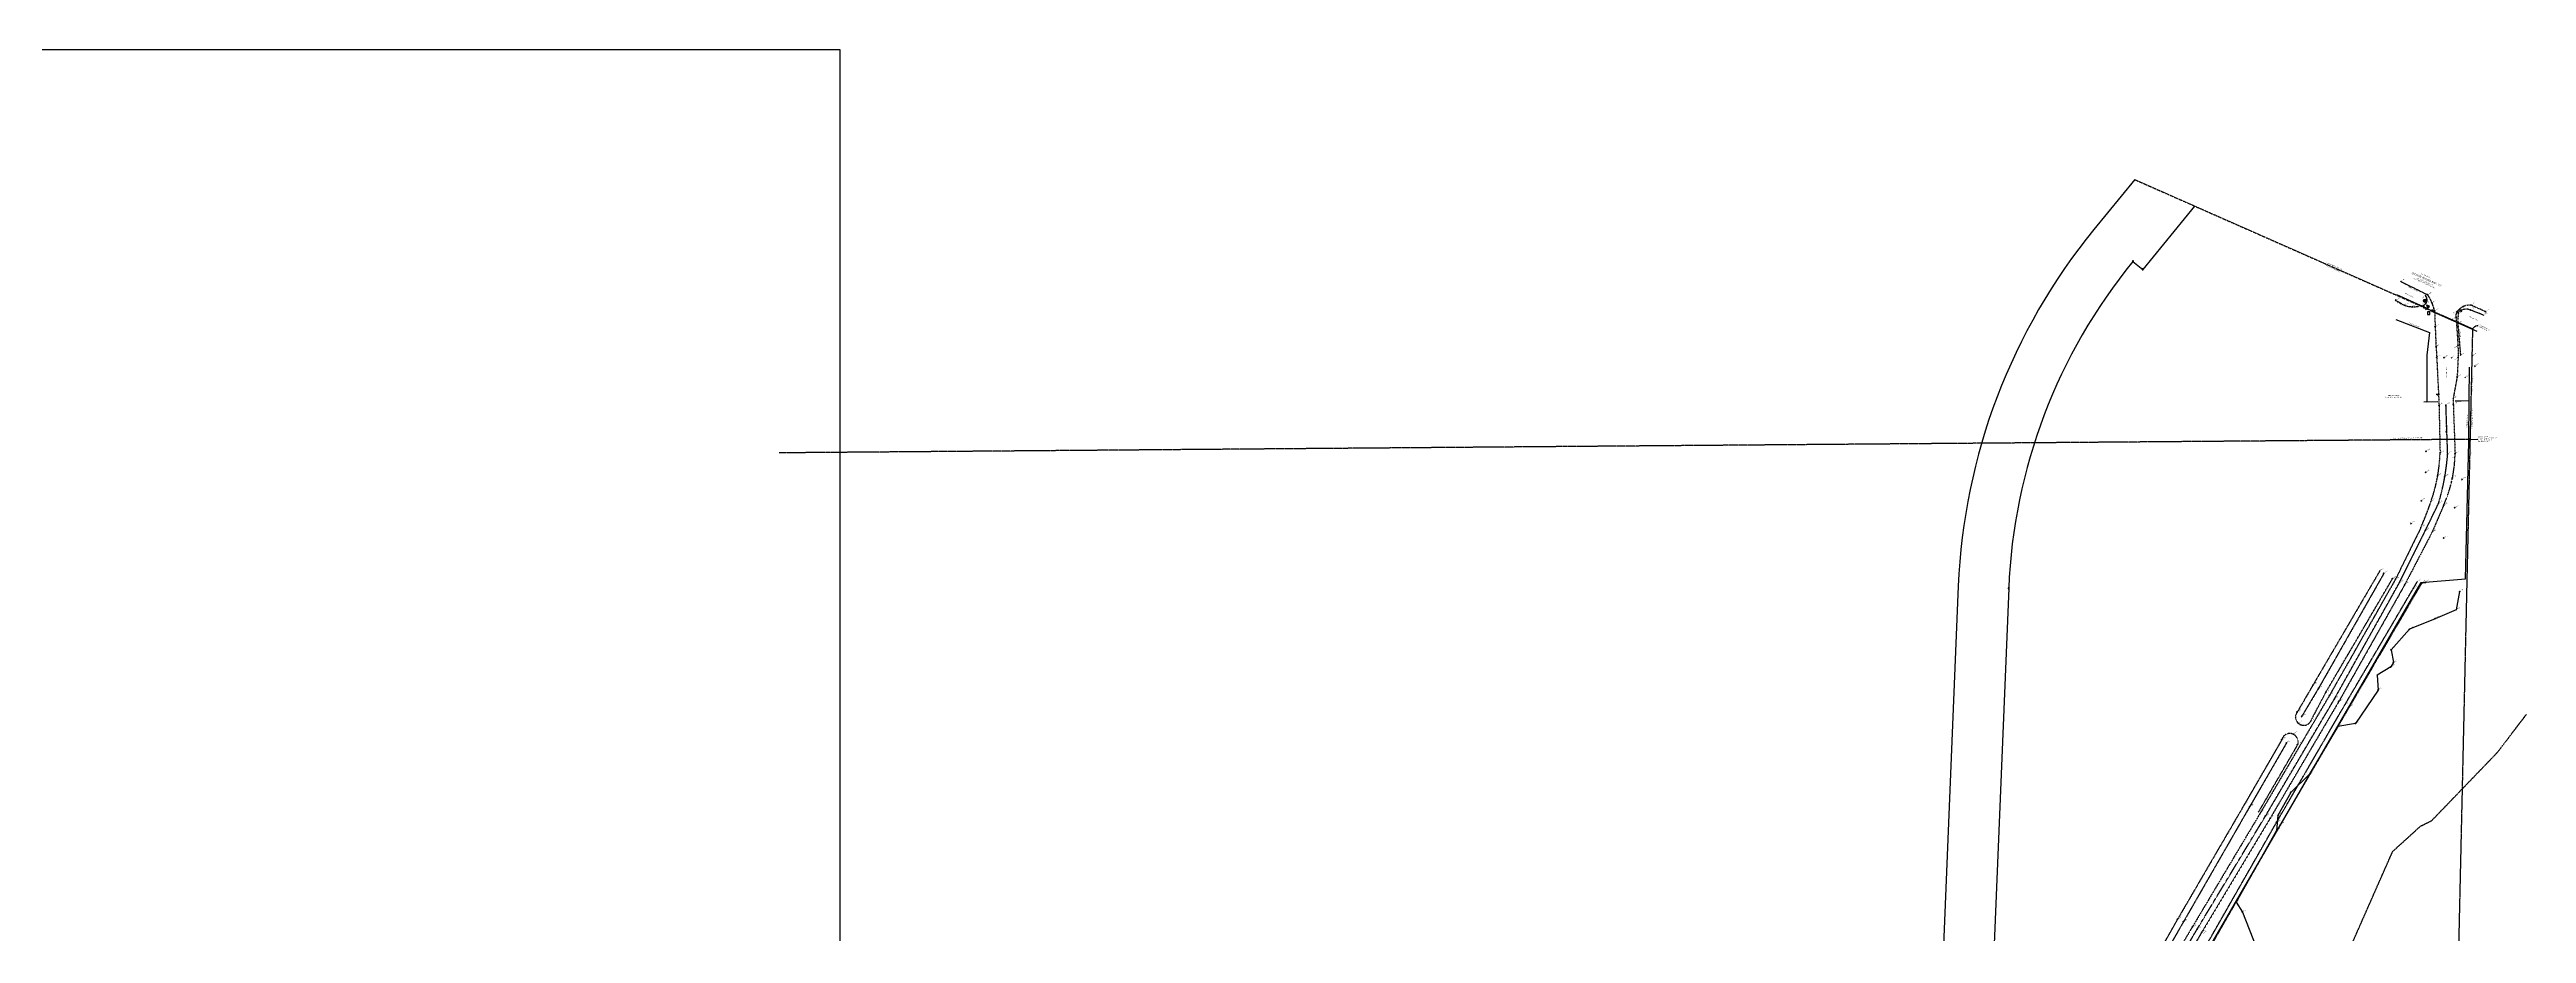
# Model space of a CAD drawing. Header units: inches. Extents: x -625442 to 34963, y -27993 to 66986.
# Drawn here: x -254922 to -207764, y 49692 to 66520 of the extents above; entities that cross this region are included whole.
import ezdxf
from ezdxf.enums import TextEntityAlignment as Align

# ---------------------------------------------------------------- set-up
doc = ezdxf.new("R2010")
doc.units = ezdxf.units.IN
doc.header["$LTSCALE"] = 0.5
doc.header["$MEASUREMENT"] = 0
for name, pattern in [('CENTER2', [1.125, 0.75, -0.125, 0.125, -0.125]), ('CENTERX2', [4, 2.5, -0.5, 0.5, -0.5]), ('DASHED2', [0.375, 0.25, -0.125]), ('DIVIDE2', [0.625, 0.25, -0.125, 0, -0.125, 0, -0.125]), ('PHANTOM', [20, 10, -2, 2, -2, 2, -2]), ('PHANTOM2', [1.25, 0.625, -0.125, 0.125, -0.125, 0.125, -0.125])]:
    doc.linetypes.add(name, pattern=pattern)
for name, color, linetype in [('BOUNDARY', 7, 'Continuous'), ('CL_ROAD', 227, 'CENTER2'), ('CL_SWALE', 227, 'CENTERX2'), ('EASEMENT', 7, 'Continuous'), ('EDGE OF PAVEMENT', 253, 'DASHED2'), ('FEMA FLOOD ZONE', 190, 'PHANTOM'), ('FENCE', 7, 'FEN_LINE'), ('GUY WIRE', 10, 'Continuous'), ('OVERHEAD WIRE', 251, 'OHE_POWER_LINE'), ('P-BELOW-LIGHT', 143, 'Continuous'), ('POWER POLE CONCRETE', 10, 'Continuous'), ('POWER POLE WOODMARK', 2, 'Continuous'), ('RIGHT OF WAY', 214, 'PHANTOM2'), ('SECTION LINE', 101, 'DIVIDE2'), ('SIGN POST METALMARK', 1, 'Continuous'), ('SPOT ELEVATION TEXT', 252, 'Continuous'), ('STORM MANHOLE', 51, 'Continuous'), ('SURVEY MONUMENTS', 1, 'Continuous'), ('TEXT', 7, 'Continuous'), ('TOP OF BANK', 252, 'DASHED2'), ('TREE LINE', 73, 'Continuous'), ('UGE PB', 253, 'Continuous')]:
    doc.layers.add(name, color=color, linetype=linetype)
doc.styles.add('BLDG', font='IC-Romans.shx', dxfattribs={"width": 0.8})
doc.styles.add('BRG', font='swissc.ttf', dxfattribs={"width": 1.5, "oblique": 8})
doc.styles.add('ROMANS', font='ROMANS.SHX', dxfattribs={"height": 0.2})
doc.styles.get("Standard").update_dxf_attribs({"font": 'Arial.ttf'})
doc.styles.add('TXT', font='IC-Romans.shx')
doc.linetypes.add('FEN_LINE', pattern='A,0.5,-0.2,[" X ",Standard,S=0.1,R=0,X=-0.1,Y=-0.05],-0.25', length=0.95)
doc.linetypes.add('OHE_POWER_LINE', pattern='A,0.43,["OE",ROMANS,S=0.07,R=0,X=0,Y=-0.036398],0.009979,-0.121091', length=0.56107)
doc.dimstyles.new('20 SCALE', dxfattribs={"dimtxt": 1.6, "dimasz": 2, "dimexe": 0.18, "dimexo": 0.0625, "dimgap": 0.04, "dimtad": 0, "dimdec": 1, "dimzin": 0, "dimdsep": 46, "dimtxsty": 'BLDG', "dimcen": 0.09, "dimaunit": 1, "dimadec": 4, "dimazin": 0, "dimtfac": 1, "dimtdec": 1, "dimtofl": 0, "dimtmove": 2, "dimatfit": 3, "dimfxl": 1, "dimtolj": 1, "dimtzin": 0, "dimarcsym": 0})
picture_1 = doc.add_image_def('image1.png', size_in_pixel=(936, 816))

# ---------------------------------------------------------------- blocks, each defined once
blk = doc.blocks.new('SPT10')
at = {"color": 0, "linetype": 'Continuous'}
for p, q in [((-0.4, -0.4), (0.4, 0.4)), ((0.4, -0.4), (-0.4, 0.4))]:
    blk.add_line(p, q, dxfattribs=at)
blk = doc.blocks.new('SPT13')
blk.add_hatch(color=0).paths.add_polyline_path([(-0.5, 0.5), (-0.5, -0.5), (0.5, -0.5), (0.5, 0.5)])
at = {"color": 0}
blk.add_lwpolyline([(-0.5, 0.5), (-0.5, -0.5), (0.5, -0.5), (0.5, 0.5)], close=True, dxfattribs=at)
blk = doc.blocks.new('SPT6')
at = {"color": 0, "linetype": 'Continuous'}
blk.add_lwpolyline([(-0.5, -0.5), (0.5, -0.5), (0.5, 0.5), (-0.5, 0.5)], close=True, dxfattribs=at)
blk = doc.blocks.new('SPT5')
at = {"color": 0, "linetype": 'ByBlock', "const_width": 0.5, "flags": 128}
blk.add_lwpolyline([(-0.25, 0, 1), (0.25, 0, 1)], format="xyb", close=True, dxfattribs=at)
blk = doc.blocks.new('SPT116')
blk.add_line((-0.54, 0), (0.54, 0))
blk.add_ellipse((0, -0.15), major_axis=(0.106, 0.106), ratio=1, start_param=5.497787, end_param=11.780972)
blk = doc.blocks.new('SPT3')
at = {"color": 0, "linetype": 'ByBlock', "const_width": 0.25, "flags": 128}
blk.add_lwpolyline([(-0.125, 0, 1), (0.125, 0, 1)], format="xyb", close=True, dxfattribs=at)
blk = doc.blocks.new('SPT96')
at = {"color": 0, "linetype": 'Continuous'}
for points in [[(-0.11, 0.17), (-0.15, 0.22), (-0.2, 0.24), (-0.28, 0.24), (-0.34, 0.22), (-0.37, 0.17), (-0.37, 0.12), (-0.35, 0.08), (-0.34, 0.05), (-0.3, 0.03), (-0.18, -0.02), (-0.15, -0.04), (-0.13, -0.07), (-0.11, -0.11), (-0.11, -0.19), (-0.15, -0.23), (-0.2, -0.26), (-0.28, -0.26), (-0.34, -0.23), (-0.37, -0.19), (-0.37, -0.19)], [(0.01, 0.24), (0.1, -0.26), (0.2, 0.24), (0.29, -0.26), (0.39, 0.24), (0.39, 0.24)]]:
    blk.add_lwpolyline(points, dxfattribs=at)
blk.add_circle((0, 0), 0.5, dxfattribs=at)
blk = doc.blocks.new('SPT50')
at = {"color": 0, "linetype": 'Continuous'}
for p, q in [((-0.6, 0.15), (-0.15, 0.15)), ((-0.6, 0), (-0.15, 0)), ((0.15, 0.15), (0.6, 0.15)), ((0.15, 0), (0.6, 0)), ((-0.6, -0.15), (-0.15, -0.15)), ((0.15, -0.15), (0.6, -0.15))]:
    blk.add_line(p, q, dxfattribs=at)
blk.add_lwpolyline([(-0.75, 0.375), (-0.75, -0.375), (0.75, -0.375), (0.75, 0.375)], close=True, dxfattribs=at)
blk = doc.blocks.new('SPT28')
at = {"color": 0, "linetype": 'Continuous'}
blk.add_line((0.53, 0.53), (-0.53, -0.53), dxfattribs=at)
blk.add_circle((0, 0), 0.375, dxfattribs=at)
blk = doc.blocks.new('SPT51')
at = {"color": 0, "linetype": 'Continuous'}
blk.add_line((0, 0), (0, 0.375), dxfattribs=at)
blk.add_arc((0, 0.3125), 0.3125, 216.869898, 323.130102, dxfattribs=at)

msp = doc.modelspace()

# ---------------------------------------------------------------- linework, layer by layer
at = {"layer": 'BOUNDARY'}
msp.add_lwpolyline([(-215220.80268, 64043.88481), (-215998.24827, 63093.9977, 0.1626301766), (-218581.27069, 56302.95768), (-219295.33756, 38905.7259, -0.1030827088), (-220436.51138, 34369.63044), (-224041.13928, 26943.56825, -0.0480698895), (-225759.29655, 24128.35616), (-232751.13138, 14816.23434, -0.0821429728), (-235452.61013, 12233.93995), (-236282.58151, 11667.43194, -0.0683606838), (-239075.16348, 10275.42918), (-244667.80823, 8385.33493, -0.0559828453), (-246544.08142, 7977.44989), (-246582.75851, 7973.48282, 0.1646773725), (-250598.35836, 6138.4667), (-251667.98157, 5131.84879, 0.0898707178), (-254097.89113, 1844.09453)], format="xyb", dxfattribs=at)
at = {"layer": 'CL_ROAD'}
msp.add_lwpolyline([(-215305.62095, 47595.29319), (-214036.78983, 49768.75315), (-212732.28259, 51928.03291), (-211421.77493, 54152.58565), (-210181.1161, 56372.43864), (-209686.59116, 57366.24845), (-209437.83181, 57877.70591, 0.0535654961), (-209264.39575, 58821.76271), (-209296.66238, 59749.14815)], format="xyb", dxfattribs=at)
at = {"layer": 'CL_SWALE'}
for points in [[(-216944.99021, 44042.75396), (-216870.10353, 44260.33546), (-216583.66395, 44769.74857), (-216276.25429, 45294.66559), (-215969.0904, 45850.66264), (-215669.23769, 46365.33305), (-215371.2199, 46894.49211), (-215051.19652, 47434.8439), (-213779.70199, 49604.95982), (-212521.84612, 51807.34946), (-211221.52635, 54044.49096), (-209916.78928, 56262.06185), (-209843.89483, 56385.30537)], [(-210478.25254, 56548.98089), (-211726.06572, 54354.85935), (-212043.68651, 53823.65079)], [(-212333.37811, 53316.73063), (-213034.61167, 52105.10785), (-214292.7866, 49916.69606), (-215543.71816, 47743.21827), (-215857.24113, 47192.41178), (-216149.60911, 46690.10094), (-216477.92708, 46127.0038), (-216796.87336, 45628.18723), (-217125.68369, 45069.14953), (-217409.56128, 44567.28695), (-217822.62526, 43893.19558)]]:
    msp.add_lwpolyline(points, dxfattribs=at)
at = {"layer": 'EASEMENT'}
for p in [(-214081.7205, 63540.9859), (-215255.35094, 62485.96518)]:
    msp.add_line(p, (-215069.6266, 62333.95705), dxfattribs=at)
msp.add_lwpolyline([(-215255.35094, 62485.96518, 0.1626301766), (-217622.07832, 56263.58777), (-218336.14519, 38866.35599, -0.1030827088), (-219572.87769, 33950.42063), (-223177.50559, 26524.35845, -0.0480698895), (-224991.60308, 23551.94768), (-231983.43791, 14239.82586, -0.0821429728), (-234911.40353, 11441.03679), (-235741.37491, 10874.52878, -0.0683606838), (-238767.79985, 9365.96362), (-244360.4446, 7475.86938, -0.0559828453), (-246446.12912, 7022.46018), (-246484.80621, 7018.49311, 0.1646773725), (-249940.43815, 5439.36656), (-251010.06136, 4432.74865, 0.0898707178), (-253236.49712, 1420.3017)], format="xyb", dxfattribs=at)
at = {"layer": 'EDGE OF PAVEMENT'}
for points in [[(-210157.36402, 62104.29158), (-209645.18101, 61852.72745, -0.0891258707), (-209512.6621, 61544.35705), (-209502.36867, 61244.13825), (-209485.75174, 60860.35762), (-209472.28218, 60659.82314), (-209429.01483, 59754.60067), (-209409.02237, 58838.0129, -0.0746595633), (-209578.73269, 57922.31882, -0.019164248), (-209773.70792, 57420.55434), (-210260.81438, 56430.53604), (-211516.4584, 54220.98724), (-212828.68631, 51989.75226), (-214126.03137, 49815.05544), (-215404.29911, 47667.05527)], [(-208543.45543, 61530.81776), (-208822.5464, 61653.13077, 0.2465070504), (-209079.91847, 61536.34511, 0.2274912157), (-209104.37405, 61423.85594), (-209068.2375, 60889.31659), (-209065.256, 60659.25788), (-209083.78198, 60285.49647), (-209159.74489, 59878.27144), (-209156.93721, 59758.56017), (-209123.38707, 58825.93882, -0.1016018283), (-209340.64952, 57843.50438), (-209563.97979, 57326.04298), (-210083.53453, 56328.90016), (-211336.18783, 54110.05988), (-212646.8982, 51879.35169), (-213949.1308, 49711.13197), (-215211.73491, 47549.47203)]]:
    msp.add_lwpolyline(points, format="xyb", dxfattribs=at)
at = {"layer": 'FEMA FLOOD ZONE'}
msp.add_lwpolyline([(-212040.08279, 47333.66524), (-210310.47485, 51254.04194), (-209783.5203, 51733.0147), (-209564.01338, 51844.07404), (-208318.48432, 53137.29999), (-207764.15582, 53862.60131)], dxfattribs=at)
at = {"layer": 'FENCE'}
for points in [[(-210251.37356, 61379.41), (-209607.67184, 61130.62267), (-209662.7054, 60699.67314)], [(-209662.7054, 60699.67314), (-209659.91042, 59815.84579)], [(-209008.9326, 59834.75946), (-208857.0107, 59836.58044), (-208848.24861, 60473.33308)], [(-209659.91042, 59815.84579), (-209719.91137, 59808.6409)], [(-209659.91042, 59815.84579), (-209452.49978, 59822.29544)], [(-209121.22645, 59831.49519), (-209008.9326, 59834.75946)], [(-208921.88676, 56440.91987), (-208863.21905, 59053.36409), (-208857.0107, 59836.58044)], [(-215628.58849, 46274.53893), (-209771.78308, 56372.52376)], [(-209771.78308, 56372.52376), (-208921.88676, 56440.91987)]]:
    msp.add_lwpolyline(points, dxfattribs=at)
at = {"layer": 'OVERHEAD WIRE'}
for points in [[(-210236.81107, 61855.25211), (-209660.94805, 61595.34148)], [(-209597.71424, 61549.76024), (-208709.81242, 61159.17721)]]:
    msp.add_lwpolyline(points, dxfattribs=at)
at = {"layer": 'RIGHT OF WAY'}
msp.add_line((-215220.80268, 64043.88481), (-208791.04081, 61205.17811), dxfattribs=at)
at = {"layer": 'SECTION LINE'}
for p, q in [((-208791.04081, 61205.17811), (-209577.99515, 26336.05729)), ((-208838.58569, 59098.51456), (-241032.4773, 58841.18867))]:
    msp.add_line(p, q, dxfattribs=at)
at = {"layer": 'TOP OF BANK'}
for points in [[(-210253.31257, 61747.29697), (-210086.07251, 61651.82877, 0.1546352043), (-209788.36934, 61639.45589, 0.6807582986), (-209683.83408, 61832.15333)], [(-208580.93232, 61463.09342), (-208833.10083, 61561.17542, 0.2959913457), (-209066.63752, 61512.71521), (-209069.38632, 61297.30207), (-209020.88757, 60700.42676)], [(-210555.5012, 56596.51701), (-211829.42786, 54420.57169), (-212128.48489, 53906.90895, 1.0377968342), (-211875.39987, 53725.697), (-211586.45102, 54277.60357), (-210313.86445, 56446.80424)], [(-209688.54273, 56373.61536), (-209760.31956, 56360.30909), (-211141.13182, 53998.49276), (-212451.39659, 51760.80781), (-213711.21411, 49566.37053), (-214968.31192, 47395.35936), (-215290.5971, 46856.69202), (-215599.84358, 46319.68731), (-215895.25348, 45806.13035), (-216206.99619, 45261.56126), (-216510.46413, 44737.01095), (-216839.74099, 44156.78313, 0.8360582689), (-216796.49471, 44095.0398), (-216359.50329, 44069.04312), (-215756.67802, 44005.2326), (-215553.42397, 44004.26532)], [(-212421.76239, 53380.85823), (-213131.86088, 52152.66191), (-214408.70914, 49960.58551), (-215638.31051, 47795.90443), (-215941.03925, 47240.40209), (-216234.79548, 46733.73256), (-216598.72466, 46192.2452), (-216900.37851, 45691.46083), (-217256.7321, 45128.07456), (-217566.78944, 44653.20074, 0.0724975898), (-218073.31304, 43690.40519, 0.9504228911), (-217796.46599, 43610.33296), (-217639.50355, 43784.36447)], [(-212421.76239, 53380.85823, -1.048298882), (-212121.49756, 53287.21564), (-212866.31798, 52007.02141)]]:
    msp.add_lwpolyline(points, format="xyb", dxfattribs=at)
at = {"layer": 'TREE LINE'}
msp.add_lwpolyline([(-209037.08715, 56200.24586), (-209101.94475, 55854.73577), (-209505.4109, 55683.96525), (-209991.60036, 55482.56609), (-210342.50174, 55092.09804), (-210297.73937, 54848.13364), (-210345.64633, 54766.05029), (-210607.61681, 54609.33183), (-210587.79423, 54325.7547), (-211021.32759, 53687.39204), (-211356.61077, 53633.83943), (-211901.33487, 52719.01693), (-212250.19275, 52378.65371), (-212495.15155, 51936.2252), (-212523.80978, 51652.5355), (-213292.53525, 50285.83555), (-213171.97741, 50099.78429), (-212906.87665, 49415.94862)], dxfattribs=at)

# ---------------------------------------------------------------- block references
at = {"layer": 'GUY WIRE', "xscale": 96, "yscale": 96, "zscale": 96, "rotation": 68.07385202311752}
msp.add_blockref('SPT51', (-209544.72755, 61547.78332), dxfattribs=at)
at = {"layer": 'POWER POLE CONCRETE', "xscale": 48, "yscale": 48, "zscale": 48}
msp.add_blockref('SPT6', (-209625.8923, 61500.42256), dxfattribs=at)
at = {"layer": 'POWER POLE WOODMARK', "xscale": 48, "yscale": 48, "zscale": 48}
msp.add_blockref('SPT28', (-209660.84959, 61590.98874), dxfattribs=at)
at = {"layer": 'SIGN POST METALMARK', "xscale": 60, "yscale": 60, "zscale": 60, "rotation": 129.6124511664551}
msp.add_blockref('SPT116', (-209016.72175, 61550.90986), dxfattribs=at)
at = {"layer": 'SIGN POST METALMARK', "xscale": 60, "yscale": 60, "zscale": 60}
msp.add_blockref('SPT116', (-209453.24175, 59957.17874), dxfattribs=at)
at = {"layer": 'SPOT ELEVATION TEXT', "xscale": 19.2, "yscale": 19.2, "zscale": 19.2}
for p in [(-210157.36402, 62104.29158), (-209683.83408, 61832.15333), (-209645.18101, 61852.72745), (-210253.31257, 61747.29697), (-210086.07251, 61651.82877), (-209930.02508, 61622.35332), (-209788.36934, 61639.45589), (-209682.72756, 61681.99086), (-209561.52418, 61695.82434), (-209512.6621, 61544.35705), (-209104.37405, 61423.85594), (-209079.91847, 61536.34511), (-209066.63752, 61512.71521), (-208969.70554, 61624.57265), (-208833.10083, 61561.17542), (-208822.5464, 61653.13077), (-208580.93232, 61463.09342), (-208543.45543, 61530.81776), (-209502.36867, 61244.13825), (-209485.75174, 60860.35762), (-209069.38632, 61297.30207), (-209068.2375, 60889.31659), (-209472.34068, 60655.47073), (-209472.28218, 60659.82314), (-209330.74271, 60653.29596), (-209192.69866, 60651.36373), (-209065.256, 60659.25788), (-209064.65718, 60655.4558), (-209020.88757, 60700.42676), (-208789.6808, 60693.14988), (-208743.12081, 60492.64229), (-209083.78198, 60285.49647), (-208929.7296, 60276.23993), (-209430.21199, 59747.58413), (-209296.66238, 59749.14815), (-209159.74489, 59878.27144), (-209156.93721, 59758.56017), (-209682.19932, 58470.01867), (-209672.51162, 58870.65873), (-209409.02237, 58838.0129), (-209264.39575, 58821.76271), (-209123.38707, 58825.93882), (-208868.82614, 58802.172), (-209453.5376, 58408.11456), (-209317.21601, 58393.46067), (-209173.62952, 58363.57024), (-208991.6268, 58334.57849), (-209765.47899, 57927.58642), (-209578.73269, 57922.31882), (-209437.83181, 57877.70591), (-209340.64952, 57843.50438), (-209127.41999, 57798.53803), (-209963.05759, 57495.85402), (-209773.70792, 57420.55434), (-209686.59116, 57366.24845), (-209563.97979, 57326.04298), (-209339.21042, 57219.65683), (-210555.5012, 56596.51701), (-210478.25254, 56548.98089), (-210313.86445, 56446.80424), (-210260.81438, 56430.53604), (-210181.1161, 56372.43864), (-210083.53453, 56328.90016), (-209916.78928, 56262.06185), (-209843.89483, 56385.30537), (-209760.31956, 56360.30909), (-209688.54273, 56373.61536), (-209037.08715, 56200.24586), (-209505.4109, 55683.96525), (-209101.94475, 55854.73577), (-209991.60036, 55482.56609), (-210345.64633, 54766.05029), (-210342.50174, 55092.09804), (-210297.73937, 54848.13364), (-211829.42786, 54420.57169), (-211726.06572, 54354.85935), (-211586.45102, 54277.60357), (-210607.61681, 54609.33183), (-210587.79423, 54325.7547), (-212128.48489, 53906.90895), (-212043.68651, 53823.65079), (-211516.4584, 54220.98724), (-211421.77493, 54152.58565), (-211336.18783, 54110.05988), (-211221.52635, 54044.49096), (-211141.13182, 53998.49276), (-212421.76239, 53380.85823), (-212333.37811, 53316.73063), (-212205.37831, 53484.94609), (-212121.49756, 53287.21564), (-212106.84166, 53693.51382), (-211875.39987, 53725.697), (-211356.61077, 53633.83943), (-211021.32759, 53687.39204), (-212250.19275, 52378.65371), (-211901.33487, 52719.01693), (-213131.86088, 52152.66191), (-213034.61167, 52105.10785), (-212866.31798, 52007.02141), (-212828.68631, 51989.75226), (-212732.28259, 51928.03291), (-212646.8982, 51879.35169), (-212495.15155, 51936.2252), (-212523.80978, 51652.5355), (-212521.84612, 51807.34946), (-212451.39659, 51760.80781), (-213292.53525, 50285.83555), (-213171.97741, 50099.78429), (-214408.70914, 49960.58551), (-214292.7866, 49916.69606), (-214126.03137, 49815.05544), (-214036.78983, 49768.75315), (-213949.1308, 49711.13197)]:
    msp.add_blockref('SPT10', p, dxfattribs=at)
at = {"layer": 'STORM MANHOLE', "xscale": 60, "yscale": 60, "zscale": 60}
msp.add_blockref('SPT96', (-209693.96691, 61737.13358), dxfattribs=at)
at = {"layer": 'SURVEY MONUMENTS', "xscale": 19.2, "yscale": 19.2, "zscale": 19.2}
for name, p in [('SPT5', (-214080.88475, 63541.17005)), ('SPT13', (-215255.65932, 62485.26219)), ('SPT13', (-215069.49408, 62335.43771)), ('SPT13', (-209712.12748, 61611.07848)), ('SPT3', (-209112.70629, 61394.98665)), ('SPT5', (-208791.04081, 61205.17811)), ('SPT3', (-209192.38328, 59421.14534)), ('SPT13', (-208839.75054, 59098.92458)), ('SPT3', (-209162.8922, 58750.19297)), ('SPT13', (-217623.07135, 56264.05856))]:
    msp.add_blockref(name, p, dxfattribs=at)
at = {"layer": 'UGE PB', "xscale": 36, "yscale": 36, "zscale": 36, "rotation": 335.4874162213616}
msp.add_blockref('SPT50', (-209639.74731, 61632.92872), dxfattribs=at)

# ---------------------------------------------------------------- texts
at = {"layer": 'SPOT ELEVATION TEXT', "style": 'BLDG', "width": 0.8}
for s, p in [('21.44', (-210208.2004, 61768.89678)), ('24.66', (-210112.25184, 62125.8914)), ('24.02', (-209718.00055, 61802.1212)), ('24.38', (-209600.06883, 61874.32727)), ('21.41', (-210040.96034, 61673.42858)), ('21.38', (-209884.9129, 61643.95313)), ('21.83', (-209743.25716, 61661.0557)), ('22.86', (-209637.61539, 61703.59067)), ('24.26', (-209516.41201, 61717.42416)), ('24.49', (-209467.54992, 61565.95686)), ('24.16', (-209140.12522, 61393.0125)), ('24.22', (-209121.25484, 61513.51356)), ('24.05', (-209024.27415, 61318.90188)), ('24.15', (-209012.20164, 61513.34008)), ('24.41', (-208924.59337, 61646.17246)), ('23.97', (-208787.98866, 61582.77524)), ('24.58', (-208777.43423, 61674.73058)), ('23.53', (-208535.82015, 61484.69324)), ('24.47', (-208498.34325, 61552.41758)), ('24.44', (-209457.25649, 61265.73807)), ('24.67', (-209440.63956, 60881.95743)), ('24.49', (-209103.60695, 60852.60589)), ('24.60', (-209427.17001, 60681.42295)), ('24.93', (-209285.63053, 60674.89577)), ('24.77', (-209147.58648, 60672.96354)), ('24.50', (-209100.39353, 60626.19911)), ('24.21', (-208975.77539, 60722.02657)), ('19.77', (-208744.56863, 60714.74969)), ('19.65', (-208698.00863, 60514.2421)), ('24.87', (-209114.63272, 59899.87125)), ('24.49', (-209038.6698, 60307.09628)), ('20.81', (-208884.61743, 60297.83975)), ('24.93', (-209385.09981, 59769.18394)), ('25.18', (-209251.5502, 59770.74796)), ('24.96', (-209111.82503, 59780.15998)), ('20.82', (-209637.08714, 58491.61848)), ('21.19', (-209627.39944, 58892.25854)), ('25.08', (-209363.91019, 58859.61272)), ('25.39', (-209219.28358, 58843.36252)), ('25.20', (-209078.2749, 58847.53863)), ('20.77', (-208823.71396, 58823.77181)), ('24.98', (-209408.42542, 58429.71438)), ('25.34', (-209272.10383, 58415.06048)), ('24.79', (-209128.51735, 58385.17006)), ('20.45', (-208946.51462, 58356.1783)), ('20.45', (-209917.94542, 57517.45384)), ('20.55', (-209720.36682, 57949.18624)), ('24.72', (-209533.62051, 57943.91864)), ('24.92', (-209392.71964, 57899.30573)), ('24.85', (-209295.53735, 57865.10419)), ('20.77', (-209082.30781, 57820.13785)), ('23.28', (-209728.59575, 57442.15415)), ('23.81', (-209641.47899, 57387.84827)), ('23.68', (-209518.86761, 57347.64279)), ('19.92', (-209294.09824, 57241.25664)), ('20.92', (-210510.38902, 56618.11682)), ('20.14', (-210433.14036, 56570.5807)), ('23.13', (-210268.75228, 56468.40405)), ('23.55', (-210215.70221, 56452.13585)), ('23.52', (-210136.00392, 56394.03846)), ('23.26', (-210038.42235, 56350.49997)), ('20.21', (-209871.67711, 56283.66166)), ('20.17', (-209798.78265, 56406.90518)), ('20.56', (-209715.20739, 56381.9089)), ('20.62', (-209643.43055, 56395.21518)), ('20.92', (-208991.97497, 56221.84568)), ('21.08', (-209460.29872, 55705.56507)), ('22.12', (-209056.83258, 55876.33559)), ('21.09', (-209946.48818, 55504.1659)), ('21.23', (-210300.53416, 54787.6501)), ('21.22', (-210297.38957, 55113.69785)), ('21.17', (-210252.62719, 54869.73345)), ('21.30', (-211784.31568, 54442.1715)), ('20.05', (-211680.95354, 54376.45916)), ('23.19', (-211541.33885, 54299.20338)), ('23.55', (-211471.34623, 54242.58706)), ('21.05', (-210562.50464, 54630.93164)), ('21.07', (-210542.68205, 54347.35451)), ('21.28', (-212083.37271, 53928.50876)), ('20.36', (-211998.57433, 53845.25061)), ('23.44', (-211830.28769, 53747.29681)), ('23.39', (-211376.66275, 54174.18546)), ('23.03', (-211291.07566, 54131.65969)), ('20.20', (-211176.41417, 54066.09077)), ('20.90', (-211096.01964, 54020.09258)), ('21.21', (-212376.65022, 53402.45804)), ('20.22', (-212288.26594, 53338.33044)), ('22.29', (-212160.26614, 53506.5459)), ('23.78', (-212076.38538, 53308.81546)), ('22.01', (-212061.72948, 53715.11363)), ('21.10', (-211311.4986, 53655.43924)), ('21.31', (-210976.21542, 53708.99186)), ('21.46', (-212205.08058, 52400.25352)), ('21.20', (-211856.2227, 52740.61674)), ('20.78', (-213086.7487, 52174.26172)), ('20.00', (-212989.49949, 52126.70766)), ('23.92', (-212821.20581, 52028.62122)), ('24.05', (-212783.57414, 52011.35207)), ('23.70', (-212687.17041, 51949.63273)), ('23.23', (-212601.78603, 51900.9515)), ('21.23', (-212450.03937, 51957.82501)), ('21.43', (-212478.6976, 51674.13531)), ('20.58', (-212476.73394, 51828.94928)), ('22.13', (-212406.28442, 51782.40762)), ('18.97', (-214363.59697, 49982.18532)), ('20.02', (-213247.42308, 50307.43537)), ('22.79', (-213126.86523, 50121.38411)), ('18.56', (-214247.67442, 49938.29587)), ('23.30', (-214080.9192, 49836.65526)), ('23.24', (-213991.67766, 49790.35297)), ('23.16', (-213904.01862, 49732.73179)), ('22.84', (-213881.18431, 49706.18653))]:
    msp.add_text(s, height=19.2, rotation=33, dxfattribs=at).set_placement(p, align=Align.CENTER)
at = {"layer": 'TEXT'}
for s, insert, char_height, attachment_point, rotation, style in [('N66°10\'44"W  481.95\'(F)', (-211442.19659, 62359.90874), 19.2, 2, 336.17878895, 'TXT'), ('Southerly Right-of-Way line ', (-211424.08019, 62410.95613), 19.2, 2, 336.17878895, 'TXT'), ('STATE ROAD NO. 72', (-209661.1915, 62162.23805), 36, 2, 336.17878895, 'BRG'), ('(CLARK ROAD)', (-209674.18578, 62221.90156), 19.2, 2, 336.17878895, 'TXT'), ('Drainage Ditch ', (-209993.51445, 61851.47538), 19.2, 2, 333.841546452, 'TXT'), ('Edge of pavement ', (-209916.25028, 61971.09114), 19.2, 2, 333.841546452, 'TXT'), ("100' Public Right-of-Way, per \\PFDOT Map Section 17070 (105)-2501 ", (-209689.87864, 62110.6425), 19.2, 2, 336.17878895, 'TXT'), ('Top of Bank ', (-210177.77315, 61691.62777), 19.2, 2, 330.280318226, 'TXT'), ("5' Hog-wire Fence ", (-209901.28194, 61288.8203), 19.2, 2, 338.868744774, 'TXT'), ('Drainage Ditch ', (-208765.82729, 61411.03403), 19.2, 2, 333.841546452, 'TXT'), ('Top of Bank ', (-209015.13541, 61082.7894), 19.2, 2, 274.645329531, 'TXT'), ('5/8" Iron Rod & Cap \\P(LB7805) Found ', (-208670.11462, 61291.94215), 19.2, 1, 333.841546452, 'TXT'), ('Asphalt Driveway', (-209275.04899, 60374.94897), 19.2, 2, 271.992694508, 'TXT'), ('N01°17\'34"E  175.60\'(F)', (-208800.41691, 60151.52143), 19.2, 2, 88.707122285, 'TXT'), ("4' Barbed-wire Fence ", (-208904.81053, 59450.85467), 19.2, 2, 89.211626306, 'TXT'), ('East line of Section 22-37S-19E', (-208807.64118, 59495.447), 19.2, 2, 88.707122285, 'TXT'), ('South line of the SE 1/4 of Section 22-37S-19E', (-210300.28844, 59131.13217), 19.2, 1, 0.457955621, 'TXT'), ('Center Road', (-209295.80364, 59299.61226), 19.2, 2, 271.992694508, 'TXT')]:
    msp.add_mtext(s, dxfattribs=dict(at, insert=insert, char_height=char_height, attachment_point=attachment_point, rotation=rotation, style=style))
at = {"layer": 'TEXT', "char_height": 19.2, "style": 'TXT'}
for s, insert, attachment_point in [('PID:0294-00-4000\\PLands of Sarasota County', (-210291.79057, 59941.81507), 2), ('Northeast Corner\\PSE 1/4 of Section 22-37S-19E\\P4" Concrete Monument \\P(PLS2030) Found ', (-208683.01055, 59161.28666), 1)]:
    msp.add_mtext(s, dxfattribs=dict(at, insert=insert, attachment_point=attachment_point))

# ---------------------------------------------------------------- pictures from other files: only their frames are drawn
at = {"layer": 'P-BELOW-LIGHT'}
image = msp.add_image(picture_1, insert=(-290130.60687, 22706.20729), size_in_units=(50256.77185, 43813.59597), dxfattribs=at)
image.dxf.flags = 7

# ---------------------------------------------------------------- leaders
at = {"layer": 'TEXT', "path_type": 1}
msp.add_leader([(-208791.04081, 61205.17811), (-208703.56448, 61267.22526), (-208691.90566, 61265.97633)], dimstyle='20 SCALE', dxfattribs=at)
at = {"layer": 'TEXT'}
msp.add_leader([(-208839.75054, 59098.92458), (-208691.42929, 59099.95654)], dimstyle='20 SCALE', dxfattribs=at)

doc.saveas('drawing.dxf')
